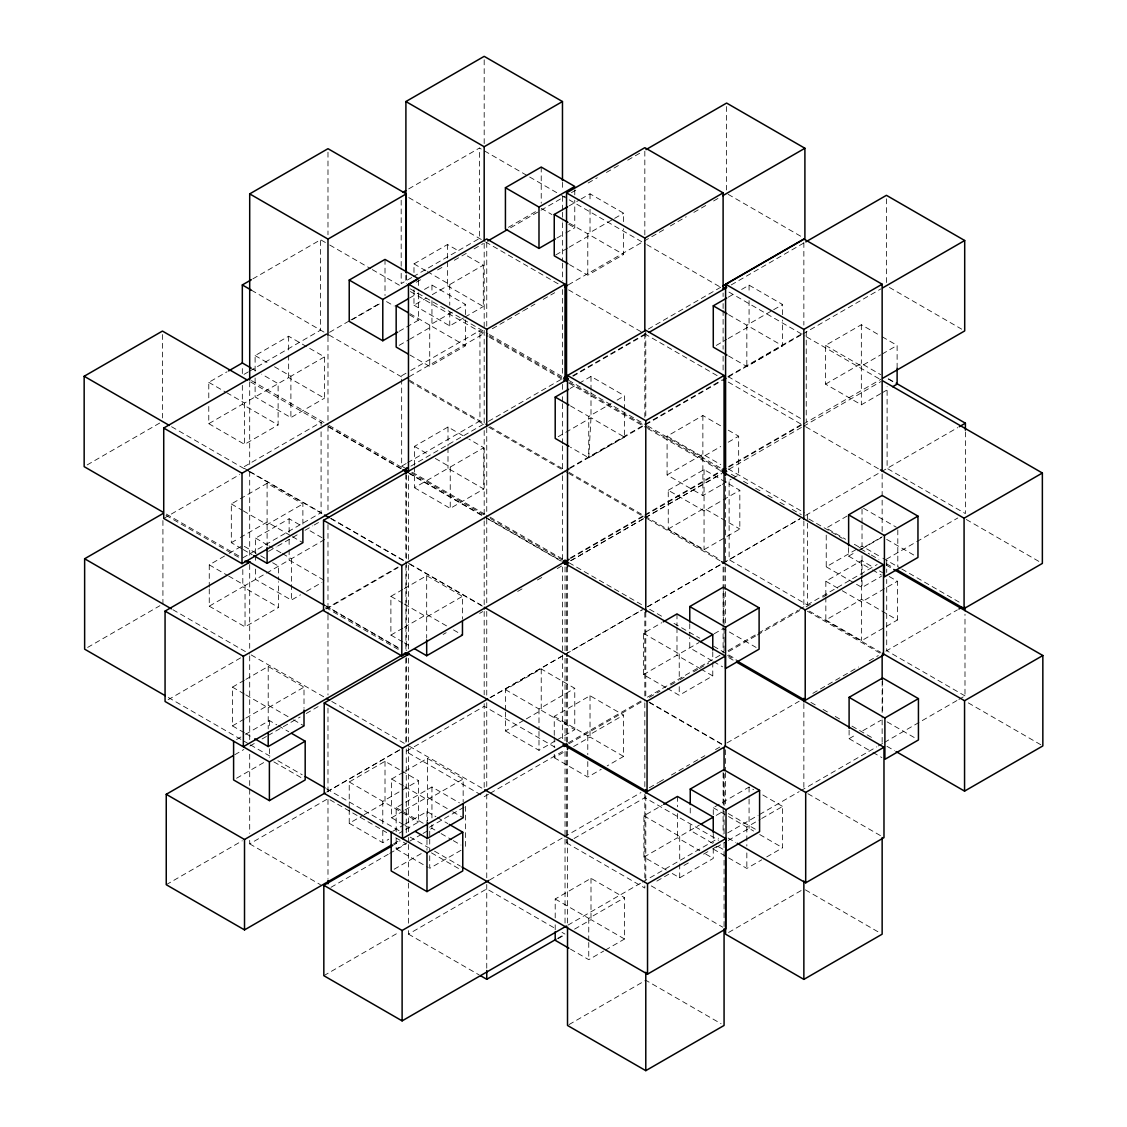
<?xml version="1.0" encoding="UTF-8"?>
<svg xmlns="http://www.w3.org/2000/svg" width="1127" height="1127" viewBox="0 0 1127 1127"><rect width="100%" height="100%" fill="white"/><g stroke="black" fill="none" stroke-linecap="round" stroke-linejoin="round"><path stroke-width="0.75" stroke-dasharray="5 3.75" d="M252.857 278.862L320.603 239.755L328.211 244.136M408.707 188.885L479.468 148.031L528.154 176.136M208.777 397.845L208.777 382.349L227.076 371.783M255.111 371.093L255.111 355.597L288.653 336.24L306.558 346.567M413.975 272.495L413.975 263.887L447.518 244.517L459.45 251.406M87.173 464.916L160.936 422.329M248.349 371.868L242.319 375.347L242.333 366.43M249.856 370.994L320.603 330.141L320.603 239.755M411.721 277.538L401.184 283.624L401.184 267.972M413.229 276.664L479.468 238.431L479.468 148.031M508.418 227.33L536.748 210.96M329.563 332.31L349.328 320.885M350.849 320.012L379.757 303.318M416.272 282.243L422.357 278.735M437.572 269.945L443.658 266.437M454.308 260.281L466.479 253.251M474.087 248.87L483.215 243.601M510.587 227.781L539.495 211.101M541.016 210.214L565.36 196.168M571.445 192.647L576.01 190.012M588.181 182.997L597.31 177.728M606.439 172.445L620.132 164.542M627.739 160.161L641.432 152.244M352.216 319.659L380.546 303.304M409.594 298.007L418.54 292.837M424.499 289.4L431.951 285.089L465.507 304.459L465.507 318.237M569.149 205.875L579.588 199.845M581.081 198.986L590.027 193.83L623.583 213.2L623.583 221.808M208.777 406.453L208.777 423.667L242.333 404.297L278.115 424.964L278.115 383.645L261.718 374.178M226.682 392.675L244.573 403.015L288.653 377.559L324.449 398.211L324.449 356.893L308.037 347.426M274.495 366.796L290.893 376.263L324.449 356.893M413.975 289.709L413.975 305.206L426.175 298.162M432.275 294.64L447.518 285.835L483.3 306.502L483.3 265.183L465.409 254.843M427.387 271.635L449.758 284.553L483.3 265.183M556.879 238.079L564.331 233.782M565.824 232.923L574.77 227.753L574.77 200.212M399.183 331.282L405.142 327.844M406.636 326.985L418.568 320.096L418.568 292.541M409.89 313.672L429.725 325.125L455.069 310.488M456.562 309.629L465.507 304.459M569.487 223.287L587.787 233.852L613.144 219.216M614.638 218.356L623.583 213.2M399.155 345.355L408.101 340.185M409.594 339.326L431.951 326.407L465.507 345.778L465.507 319.955M555.738 254.956L567.67 248.067M569.149 247.207L590.027 235.149L623.583 254.519L623.583 228.696M208.777 423.667L244.573 444.334L278.115 424.964M255.111 377.982L255.111 396.929L290.893 417.582L324.449 398.211M413.975 305.206L449.758 325.872L463.479 317.941M465 317.067L483.3 306.502M401.663 375.742L409.186 371.389M410.693 370.515L479.947 330.535L487.554 334.93M163.725 518.434L239.797 474.523M409.355 376.629L484.737 333.113M492.344 328.718L522.759 311.151M523.463 310.756L534.931 304.121M543.242 299.331L554.709 292.71M568.402 284.807L664.254 229.471M670.34 225.949L686.244 216.764M693.852 212.383L706.023 205.353M713.63 200.958L718.195 198.324M409.89 354.991L429.725 366.444L465.507 345.778M569.487 264.62L587.787 275.185L623.583 254.519M241.756 548.722L231.317 542.693L231.317 503.952L238.769 499.655M240.262 498.796L267.099 483.3L302.881 503.952L302.881 525.083M231.317 542.693L238.769 538.396M240.262 537.537L267.099 522.04L290.963 535.804M243.249 510.841L267.099 524.618L302.881 503.952M209.256 587.237L209.256 564.852L227.555 554.287M229.077 553.413L242.812 545.482M255.59 553.611L255.59 538.114L289.132 518.744L301.064 525.633M414.44 465.338L414.44 446.391L447.997 427.02L467.381 438.22M87.652 647.419L159.907 605.706M242.798 557.851L321.082 512.658L321.082 427.471M401.663 379.207L401.663 466.127L406.185 463.521M407.678 462.648L479.947 420.935L479.947 330.535M410.876 466.141L486.949 422.231M488.47 421.343L561.5 379.179M648.208 329.126L721.238 286.962M268.522 551.371L276.129 546.975M277.651 546.102L298.951 533.804M305.037 530.296L312.63 525.9M314.151 525.027L318.716 522.393M572.784 375.7L647.335 332.662M573.023 376.263L646.053 334.099M731.24 284.906L804.269 242.756M570.121 388.477L577.573 384.18M579.067 383.321L590.999 376.432L624.541 395.802L624.541 409.58M728.197 297.218L735.649 292.907M741.608 289.47L749.075 285.159L782.617 304.529L782.617 318.307M209.256 588.956L209.256 606.185L242.812 586.815L278.594 607.467L278.594 581.645M228.64 576.052L245.038 585.519L289.132 560.063L324.928 580.729M282.426 553.611L291.372 558.767L324.928 539.396L307.023 529.07M414.44 467.057L414.44 487.709L447.997 468.353L483.779 489.005L483.779 447.687L468.874 439.079M435.318 458.45L450.237 467.057L483.779 447.687M570.459 405.889L588.759 416.455L611.13 403.551M617.089 400.099L624.541 395.802M728.535 314.63L746.835 325.196L772.178 310.559M773.671 309.7L782.617 304.529M558.189 436.698L590.999 417.751L624.541 437.121L624.541 411.299M716.265 345.425L726.704 339.396M728.197 338.537L749.075 326.492L782.617 345.862L782.617 320.026M209.256 606.185L245.038 626.837L278.594 607.467M255.59 569.107L255.59 579.433L291.372 600.099L300.529 594.817M306.629 591.295L321.871 582.49M414.44 487.709L450.237 508.376L483.779 489.005M168.106 699.74L241.136 657.576M325.506 608.862L399.352 566.233M569.741 467.86L721.872 380.024M728.648 376.108L801.677 333.944M326.576 608.946L398.07 567.656M569.98 468.409L721.294 381.053M728.197 377.066L801.917 334.494M802.748 334.029L881.032 288.822M624.541 437.121L588.759 457.787L570.459 447.222M728.535 355.949L746.835 366.514L782.617 345.862M244.362 732.761L232.43 725.873L232.43 687.132L244.362 680.243M245.855 679.384L268.212 666.48L304.008 687.132L304.008 708.263M720.759 485.258L702.868 495.584L667.085 474.932L667.085 436.191L702.868 415.525L720.759 425.865M402.818 641.967L390.886 635.079L390.886 596.338L402.818 589.449M404.311 588.59L426.682 575.686L462.464 596.338L462.464 619.23M880.722 393.605L861.338 404.79L825.556 384.138L825.556 345.397L861.338 324.731L880.722 335.931M232.43 725.873L244.362 718.984M245.855 718.124L268.212 705.22L292.076 718.984M667.085 474.932L702.868 454.266L720.759 464.606M390.886 635.079L402.818 628.19M404.311 627.33L426.682 614.426L447.56 626.471M825.556 384.138L861.338 363.472L880.722 374.671M245.855 694.88L268.212 707.798L304.008 687.132M667.085 436.191L702.868 456.858L720.759 446.517M728.225 442.221L738.664 436.191L738.664 474.932L732.691 478.369M404.311 604.086L426.682 617.004L462.464 596.338M825.556 345.397L861.338 366.064L880.722 354.864M882.216 354.005L897.12 345.397L897.12 368.29M236.585 739.495L244.038 735.184M245.531 734.325L269.395 720.547L276.848 724.858M668.255 490.273L704.051 469.607L739.833 490.273L739.833 529.014L704.051 549.666L668.255 529.014L668.255 490.273L704.051 510.925L739.833 490.273M570.431 557.851L643.461 515.687M644.982 514.814L721.041 470.889M728.648 466.508L801.677 424.344M570.685 558.4L643.7 516.236M645.222 515.363L721.294 471.438M728.901 467.057L801.917 424.893M803.438 424.02L881.032 379.221M570.671 560.697L643.7 518.533M645.222 517.659L721.28 473.734M728.887 469.353L801.917 427.189M803.438 426.316L881.018 381.518M234.698 754.78L243.826 749.511M249.912 746.004L255.998 742.496M262.084 738.974L266.648 736.34M268.17 735.466L300.12 717.026M306.206 713.504L319.899 705.601M443.122 634.459L446.165 632.698M479.637 613.37L482.68 611.623M517.673 591.421L522.238 588.787M537.438 579.996L542.002 577.362M557.217 568.586L561.781 565.951M570.91 560.683L643.94 518.519M645.461 517.631L721.519 473.72M722.252 484.399L731.198 479.229M882.216 392.745L889.668 388.435M236.585 778.236L264.915 761.88M668.255 529.014L704.051 508.347L739.833 529.014M327.267 791.619L400.282 749.455M490.048 697.641L563.768 655.083M564.585 654.604L642.179 609.806M647.433 606.763L800.395 518.462M805.65 515.419L957.781 427.584M166.247 884.709L242.305 840.784M326.675 792.084L400.522 749.441M490.287 697.627L642.418 609.792M647.673 606.749L721.519 564.12M722.224 563.711L799.804 518.913M505.431 710.278L505.431 689.625L541.228 668.959L574.77 688.329L574.77 729.648L556.879 739.988M349.229 807.791L349.229 781.969L385.011 761.303L400.268 770.107M249.701 840.348L249.701 843.855L327.985 798.663L386.688 832.557M665.803 687.526L643.432 674.622L643.432 633.304L661.732 622.738M403.508 824.654L391.576 817.765L391.576 779.025L403.508 772.136M405.002 771.277L427.372 758.358L463.155 779.025L463.155 801.917M847.11 516.025L826.232 528.07L845.616 539.269M505.431 689.625L538.988 708.996L574.77 688.329M349.229 781.969L382.786 801.339L418.568 780.673L418.568 821.992L399.183 833.191M505.431 712.01L505.431 730.944L524.816 719.759M526.309 718.899L541.228 710.278L574.77 729.648M349.229 809.51L349.229 823.288L362.655 815.539M364.148 814.68L385.011 802.621L400.268 811.426M396.169 831.754L396.169 807.65L431.951 786.984L459.407 802.833M554.245 735.325L554.245 716.392L590.027 695.725L623.583 715.096L623.583 756.414L607.171 765.895M391.576 817.765L403.508 810.876M405.002 810.017L427.372 797.099L451.223 810.876M826.232 535.114L826.232 566.811L857.548 548.736M859.042 547.877L862.028 546.158L881.413 557.344M643.432 674.622L676.989 655.252L699.36 668.156M643.432 633.304L679.229 653.956L699.05 642.517M714.166 633.783L723.309 628.5L756.118 647.447M848.631 547.553L848.631 556.16L856.252 551.751M857.774 550.878L882.173 536.79M405.002 786.773L427.372 799.677L463.155 779.025M881.413 537.551L862.028 548.736L851.589 542.707M392.675 831.332L403.114 825.302M404.607 824.443L426.978 811.539L435.924 816.695M825.837 595.338L825.837 581.25L861.634 560.584L873.552 567.473M505.431 730.944L538.988 750.314L555.386 740.848M349.229 823.288L382.786 842.658L388.745 839.221M393.619 843.827L399.705 840.305M568.332 742.834L641.587 700.656M647.433 697.162L720.463 654.998M728.07 650.617L798.282 610.186M799.564 609.327L877.158 564.528M886.287 559.26L915.194 542.58M916.716 541.693L957.781 517.983M392.281 845.771L399.888 841.376M568.755 743.876L641.784 701.727M649.391 697.331L660.042 691.175M670.692 685.033L678.299 680.638M679.82 679.764L684.385 677.13M693.514 671.861L698.078 669.227M699.599 668.339L708.714 663.07M728.493 651.66L755.879 635.839M757.4 634.966L800.001 610.369M806.087 606.861L812.173 603.354M822.823 597.197L828.908 593.69M464.014 807.214L429.725 827.021L429.725 837.347M554.245 716.392L587.787 735.762L623.583 715.096M484.187 796.719L488.709 794.112M490.217 793.239L562.472 751.526M396.169 838.643L396.169 848.969L408.101 842.08M409.594 841.221L421.512 834.332M423.005 833.473L431.951 828.317L439.586 832.712M554.245 754.273L554.245 757.71L566.177 750.821M573.629 746.525L590.027 737.044L623.583 756.414M330.986 887.315L388.195 854.294M389.703 853.421L406.269 843.855L395.732 837.784M826.232 566.811L862.028 587.477L881.413 576.277M667.297 688.4L679.229 695.274L712.771 675.904L712.771 662.141M394.168 869.213L422.498 852.857M825.837 597.099L825.837 619.991L861.634 599.325L897.416 619.991L897.416 581.25L888.47 576.08M842.249 590.717L861.634 601.917L897.416 581.25M461.028 850.265L429.725 868.339L429.725 852.843M554.245 757.71L587.787 777.081L601.212 769.332M825.837 619.991L861.634 640.657L897.416 619.991M323.829 975.686L398.366 932.649M489.653 879.948L562.669 837.784M564.19 836.91L640.953 792.591M649.391 787.717L658.52 782.448M659.21 782.053L665.296 778.532M671.382 775.024L689.639 764.486M693.514 762.246L704.854 755.696M715.504 749.554L721.59 746.032M726.971 742.932L799.17 701.248M812.863 693.344L858.506 666.987M869.156 660.845L878.285 655.576M885.892 651.181L957.386 609.904M408.467 930.606L408.467 934.114L486.751 888.921L556.005 928.902M566.543 839.333L566.543 842.855L572.572 839.376M574.066 838.502L644.827 797.648L718.589 840.249M666.282 870.044L643.911 857.126L643.911 815.807L662.211 805.241M555.202 917.927L555.202 898.994L590.999 878.327L624.541 897.698L624.541 939.016L605.157 950.216M713.278 814.61L713.278 807.721L749.075 787.069L753.639 789.703M643.911 857.126L677.468 837.755L699.825 850.674M643.911 815.807L679.708 836.459L699.388 825.091M716.166 815.413L723.788 811.003M849.096 730.057L849.096 738.664L856.731 734.255M862.831 730.733L881.131 720.167M567.938 925.14L640.953 882.99M642.475 882.103L718.547 838.192M727.676 832.923L758.105 815.356M759.626 814.469L799.17 791.633M800.691 790.76L876.764 746.849M878.285 745.961L882.85 743.327M884.371 742.454L957.386 700.29M958.908 699.416L964.994 695.894L964.994 614.201M555.202 898.994L588.759 918.364L624.541 897.698M728.535 816.526L746.835 827.091L760.246 819.343M761.739 818.484L782.617 806.439L782.617 847.758L763.233 858.943M557.513 938.467L565.036 934.114L562.021 932.381M656.872 881.089L670.424 873.27M683.976 865.451L689.992 861.972M703.544 854.153L711.067 849.8M712.574 848.941L717.096 846.321M558.189 938.594L565.641 934.283M574.587 929.127L590.999 919.646L624.541 939.016M716.265 847.335L726.704 841.306M728.197 840.446L749.075 828.387L753.639 831.036M672.241 873.481L679.708 877.792L713.25 858.422L713.25 849.814M570.459 949.117L588.759 959.683L603.663 951.075M728.535 857.858L746.835 868.424L761.739 859.816M569.008 1024.584L645.785 980.265L721.069 1023.71M728.591 932.452L803.861 888.992M728.127 194.323L801.889 236.909M889.428 287.455L961.697 329.169M882.216 336.79L897.12 345.397M888.611 378.869L894.641 382.349M888.175 378.968L894.134 382.419M529.676 177.024L560.105 194.591M561.626 195.464L567.698 198.972M569.22 199.859L645.292 243.77M646.813 244.644L721.365 287.681M728.972 292.076L805.03 336.001M806.552 336.874L881.103 379.912M541.228 208.382L551.892 214.553M568.67 224.231L574.77 227.753M727.957 376.517L801.72 419.103M408.791 197.619L484.864 241.544M485.554 241.939L559.401 284.582M568.529 289.85L643.08 332.888M644.602 333.761L718.322 376.319M728.267 382.067L805.03 426.386M805.861 426.865L879.581 469.424M966.29 519.491L1042.362 563.415M728.225 430.162L738.664 436.191M863.507 508.277L896.317 527.211M413.975 263.887L425.893 270.776M886.653 539.368L914.983 555.724M728.225 468.902L804.41 512.785M882.892 558.203L900.262 568.135M901.769 568.994L961.993 603.762M410.313 288.892L487.906 333.691M489.428 334.564L562.443 376.728M568.529 380.236L646.123 425.034M647.645 425.907L720.66 468.071M731.31 474.228L737.396 477.735M743.482 481.243L749.568 484.765M755.653 488.273L761.739 491.781M767.825 495.302L773.911 498.81M779.997 502.332L786.082 505.84M792.168 509.348L801.297 514.63M808.904 519.012L842.376 538.34M860.619 548.877L869.748 554.146M871.27 555.033L878.877 559.415M886.484 563.81L892.57 567.318M489.076 335.804L562.091 377.968M569.698 382.363L721.829 470.198M886.146 565.05L892.218 568.572M329.732 245.024L370.811 268.733M372.333 269.621L401.24 286.3M410.369 291.569L487.949 336.367M489.47 337.241L562.5 379.405M568.586 382.912L646.165 427.711M647.687 428.598L720.716 470.748M879.525 570.924L882.511 572.643M848.631 556.16L870.988 569.065M872.481 569.924L881.427 575.094M386.547 301.613L394.168 306.009M409.411 314.813L418.568 320.096M825.837 581.25L840.756 589.858M964.994 695.894L886.71 650.702L886.71 579.433M409.27 380.123L488.371 425.795M489.893 426.682L563.613 469.241M569.008 472.354L720.308 559.71M809.383 611.13L880.877 652.406M968.29 702.882L1042.841 745.919M251.448 290.217L328.211 334.536M329.042 335.015L402.762 377.573M409.664 381.56L483.384 424.132M488.78 427.232L567.064 472.438M568.586 473.312L646.997 518.589M647.687 518.983L720.026 560.739M807.425 611.214L883.498 655.125M414.44 446.391L429.359 454.998M255.111 355.597L268.522 363.345M887.132 721.872L915.462 738.227M252.772 369.008L255.744 370.727M401.663 466.127L404.706 467.888M412.313 472.283L488.371 516.194M489.893 517.068L562.922 559.231M569.008 562.753L643.559 605.791M649.645 609.298L663.324 617.202M673.974 623.358L699.839 638.276M713.532 646.194L727.225 654.097M728.746 654.97L736.354 659.365M810.905 702.403L816.99 705.911M823.076 709.432L829.148 712.94M835.234 716.448L841.32 719.97M851.97 726.112L873.27 738.41M886.963 746.313L894.57 750.709M251.448 380.616L327.52 424.527M329.042 425.4L402.057 467.564M411.186 472.833L484.216 514.997M490.301 518.505L561.809 559.795M727.633 655.534L735.241 659.915M328.69 426.654L401.719 468.804M409.326 473.199L561.457 561.035M728.803 657.647L733.367 660.281M250.687 382.011L322.181 423.287M328.267 426.795L401.297 468.959M408.904 473.354L486.484 518.152M488.005 519.026L561.035 561.19M849.096 738.664L871.467 751.582M872.96 752.442L881.906 757.598M712.137 660.788L689.766 647.87L689.766 637.544M713.616 661.648L722.576 666.818M208.777 382.349L225.189 391.816M700.839 669.029L712.771 675.904M248.884 470.973L242.798 467.451L321.082 422.259L321.082 425.738M250.405 471.847L321.913 513.123M331.042 518.392L407.805 562.711M409.326 563.599L483.863 606.636M648.997 701.966L722.717 744.524M807.904 793.718L880.934 835.882M171.572 426.724L248.461 471.114M249.166 471.523L323.012 514.151M330.62 518.547L404.339 561.105M409.735 564.218L483.441 606.791M649.279 702.53L722.294 744.679M762.796 794.986L782.617 806.439M292.457 536.663L302.881 542.693M453.519 629.923L462.464 635.079M231.317 503.952L241.756 509.982M390.886 596.338L402.818 603.227M255.59 538.114L267.508 545.003M269.001 545.862L280.933 552.751M728.267 813.595L756.597 829.951M713.278 807.721L727.014 815.652M759.739 834.558L782.617 847.758M244.305 546.341L259.21 554.963M260.703 555.822L265.169 558.4M272.635 562.711L278.594 566.148L278.594 579.926M243.249 549.582L252.194 554.752M404.311 642.827L411.764 647.137M324.956 605.284L399.493 648.321M728.098 838.037L735.706 842.433M166.317 514.081L239.347 556.245M326.055 606.312L400.606 649.349M165.965 515.321L238.994 557.485M325.703 607.552L400.254 650.589M805.368 889.865L879.145 932.452M554.949 747.173L484.187 706.319L405.903 751.526L481.173 794.972M712.602 843.292L690.245 830.374L690.245 821.766M718.575 846.743L724.534 850.181M713.278 849.054L727.014 856.971M209.256 564.852L227.147 575.193M705.798 854.111L713.25 858.422M172.882 609.707L249.645 654.026M251.166 654.914L325.013 697.543M331.789 701.459L408.678 745.849M409.383 746.257L483.92 789.294M651.265 885.907L722.773 927.197M566.543 842.855L644.827 888.048L644.827 884.54M401.79 770.995L418.568 780.673M293.569 719.857L304.008 725.873M452.716 811.736L463.155 817.765M232.43 687.132L244.362 694.021M391.576 779.025L403.508 785.913M278.341 725.718L288.78 731.747M437.417 817.554L447.842 823.583M396.169 807.65L423.625 823.499M441.108 833.6L451.786 839.756M453.308 840.643L460.929 845.039M401.79 812.313L418.568 821.992M245.855 733.621L253.307 737.931M405.002 825.513L412.454 829.81M168.317 697.472L248.94 744.017M250.462 744.905L271.762 757.189M277.848 760.711L302.191 774.756M326.534 788.815L399.55 830.979M410.2 837.122L428.457 847.659M434.543 851.181L460.408 866.114M273.861 761.88L302.191 778.236M431.444 852.857L459.774 869.213M396.169 848.969L428.19 867.466M408.467 934.114L479.229 974.968M249.701 843.855L320.448 884.709M965.388 431.895L965.388 513.588L887.104 468.395L887.104 386.688M897.81 529.831L897.81 566.811M886.71 560.316L886.71 572.474M886.428 198.803L886.428 283.976M882.652 679.694L882.652 714.124M882.145 473.932L882.145 531.916M882.145 681.229L882.145 718.124M882.145 719.871L882.145 744.468M862.028 509.179L862.028 523.266M862.028 525.027L862.028 546.158M862.028 555.78L862.028 578.672M862.028 580.433L862.028 587.477M861.634 560.584L861.634 574.671M861.634 576.432L861.634 599.325M861.634 601.917L861.634 640.657M861.338 324.731L861.338 363.472M861.338 366.064L861.338 404.79M807.411 514.532L807.411 521.477M807.411 523.224L807.411 604.917L729.127 559.725L729.127 479.764M806.242 331.31L806.242 421.709M803.861 242.53L803.861 325.097M803.861 520.885L803.861 607.918M803.861 703.586L803.861 787.914M749.075 285.159L749.075 293.781M749.075 300.655L749.075 326.492M749.075 787.069L749.075 797.395M749.075 799.113L749.075 828.387M746.835 325.196L746.835 366.514M746.835 827.091L746.835 846.039M746.835 852.928L746.835 868.424M726.619 106.544L726.619 189.984M725.591 477.454L725.591 565.289M725.591 567.036L725.591 589.886M725.591 591.633L725.591 623.259M725.591 749.737L725.591 770.812M725.591 772.573L725.591 805.946M724.069 566.966L724.069 626.682M724.069 628.443L724.069 653.04M724.069 774.249L724.069 809.383M724.069 811.144L724.069 833.98M724.069 842.757L724.069 927.084M723.788 773.136L723.788 805.847M723.309 590.618L723.309 623.344M723.111 293.006L723.111 296.528M723.111 303.543L723.111 308.812M723.111 310.573L723.111 349.215M723.111 356.245L723.111 372.065M723.111 567.05L723.111 623.259M723.111 625.02L723.111 653.125M723.111 772.587L723.111 805.96M723.111 807.721L723.111 834.065M713.278 833.557L713.25 842.926M712.771 651.8L712.771 660.408M704.051 469.607L704.051 508.347M704.051 510.925L704.051 549.666M702.868 415.525L702.868 454.266M702.868 456.858L702.868 495.584M690.245 808.003L690.245 814.877M689.766 623.766L689.766 635.825M679.708 836.459L679.708 862.296M679.708 864.015L679.708 877.792M679.229 653.956L679.229 679.778M679.229 686.667L679.229 695.274M677.468 796.437L677.468 806.763M677.468 813.652L677.468 837.755M676.989 613.933L676.989 625.978M676.989 627.697L676.989 655.252M645.785 332.042L645.785 418.117M645.785 612.158L645.785 697.43M645.785 795.803L645.785 880.934M644.827 151.187L644.827 235.515M644.827 333.888L644.827 417.258M644.827 612.243L644.827 701.036M644.827 702.797L644.827 787.914M644.827 794.141L644.827 882.779M590.999 376.432L590.999 390.21M590.999 391.928L590.999 417.751L588.759 457.787L588.759 416.455M590.999 878.327L590.999 919.646M590.027 193.83L590.027 202.437M590.027 209.326L590.027 235.149M590.027 695.725L590.027 737.044M588.759 918.364L588.759 940.749M588.759 942.468L588.759 959.683M587.787 233.852L587.787 275.185M587.787 735.762L587.787 754.696M587.787 761.584L587.787 777.081M574.77 189.871L574.77 198.479M567.515 566.966L567.515 656.548M567.515 658.309L567.515 742.623M567.515 751.413L567.515 837.488M567.515 839.249L567.515 923.562M566.543 567.05L566.543 656.647M566.543 658.393L566.543 742.721M566.543 751.498L566.543 837.586M565.036 566.966L565.036 651.293M565.036 658.309L565.036 740.876M565.036 751.413L565.036 837.502M565.036 839.249L565.036 923.577M562.472 182.349L562.472 189.378M562.472 196.408L562.472 210.467M562.472 212.214L562.472 221.005M562.472 222.752L562.472 261.408M562.472 263.154L562.472 280.722M562.472 289.512L562.472 375.587M562.472 384.377L562.472 389.646M562.472 396.676L562.472 401.945M562.472 403.691L562.472 444.094M562.472 445.855L562.472 473.96M562.472 475.721L562.472 560.034M562.472 567.064L562.472 653.139M562.472 654.9L562.472 739.227M555.202 924.816L555.202 929.986M554.245 737.044L554.245 747.384M541.228 167.064L541.228 203.212M541.228 668.959L541.228 710.278M538.988 708.996L538.988 729.648M538.988 731.381L538.988 750.314M486.751 242.46L486.751 326.774M486.751 427.711L486.751 518.251M486.751 519.054L486.751 605.143M486.751 611.355L486.751 696.486M486.751 702.713L486.751 787.829M486.751 794.056L486.751 882.695M486.751 884.456L486.751 968.769M484.187 59.858L484.187 144.186M484.187 243.362L484.187 329.436M484.187 330.394L484.187 424.301M484.187 430.528L484.187 519.167M484.187 520.913L484.187 609.707M484.187 611.468L484.187 694.824M484.187 703.614L484.187 787.928M465.507 806.354L465.507 847.687M450.237 467.057L450.237 508.376M449.758 284.553L449.758 305.206M449.758 312.094L449.758 325.872M447.997 427.02L447.997 445.968M447.997 447.687L447.997 468.353M447.518 244.517L447.518 260.013M447.518 261.732L447.518 285.835M431.951 285.089L431.951 293.696M431.951 300.585L431.951 326.407M431.951 786.984L431.951 817.977M431.951 824.865L431.951 828.317M429.725 325.125L429.725 366.444M429.725 839.08L429.725 851.124M427.372 758.358L427.372 797.099M427.372 799.677L427.372 820.808M426.978 811.539L426.978 822.104M426.978 839.714L426.978 850.279M426.682 575.686L426.682 614.426M426.682 617.004L426.682 638.136M418.568 280.496L418.568 290.822M408.467 475.622L408.467 563.458M408.467 565.205L408.467 649.532M408.467 658.309L408.467 746.144M408.467 747.905L408.467 835.741M408.467 837.502L408.467 842.771M408.467 844.517L408.467 881.413M408.467 883.174L408.467 923.577M406.269 274.692L406.269 283.483M406.269 474.96L406.269 650.631M406.269 657.647L406.269 741.975M406.269 749.004L406.269 833.318M405.903 275.453L405.903 282.483M405.903 473.96L405.903 563.556M405.903 565.317L405.903 651.392M405.903 658.422L405.903 742.735M401.184 200.183L401.184 266.24M385.011 259.407L385.011 295.556M385.011 761.303L385.011 802.621M382.786 801.339L382.786 823.724M382.786 830.599L382.786 842.658M327.985 152.201L327.985 234.768M327.985 336.663L327.985 425.288M327.985 426.245L327.985 511.376M327.985 524.618L327.985 614.215M327.985 615.018L327.985 695.021M327.985 708.122L327.985 793.394M327.985 799.466L327.985 878.525M291.372 558.767L291.372 582.87M291.372 584.603L291.372 600.099M290.893 376.263L290.893 417.582M289.132 518.744L289.132 532.522M289.132 539.396L289.132 548.018M289.132 549.737L289.132 560.063M288.653 336.24L288.653 353.455M288.653 355.174L288.653 377.559M269.395 720.547L269.395 727.591M269.395 748.722L269.395 757.527M268.212 666.48L268.212 705.22M268.212 707.798L268.212 728.93M267.099 483.3L267.099 522.04M267.099 524.618L267.099 545.75M255.59 555.329L255.59 562.218M249.701 381.856L249.701 464.423M249.701 471.438L249.701 555.766M249.701 564.542L249.701 648.87M249.701 655.9L249.701 743.735M249.701 754.273L249.701 833.318M245.038 585.519L245.038 626.837M244.573 403.015L244.573 444.334M242.812 569.586L242.812 586.815M242.333 385.364L242.333 404.297M162.922 520.519L162.922 603.959M162.443 334.536L162.443 417.976"/><path stroke-width="1.5" d="M405.903 271.945L405.903 101.543L484.187 56.35L562.472 101.543L562.472 180.602M249.701 380.095L249.701 193.886L327.985 148.694L406.269 193.886L406.269 272.945M163.274 512.32L84.159 466.648L84.159 376.263L162.443 331.07L247.644 380.25M242.319 363.176L242.319 284.948L251.363 279.735M402.691 192.365L405.706 190.618M405.903 101.543L484.187 146.735L562.472 101.543M249.701 193.886L327.985 239.079L406.269 193.886M505.431 187.716L541.228 167.064L574.77 186.434L538.988 207.086L505.431 187.716L505.431 229.049L538.988 248.419L555.386 238.952M397.69 332.155L382.786 340.763L349.229 321.392L349.229 280.06L385.011 259.407L418.568 278.778M228.612 370.91L242.333 362.979L251.279 368.149M408.467 472.1L408.467 284.145L486.751 238.938L565.036 284.145L565.036 380.757M566.543 380.841L566.543 192.872L644.827 147.679L723.111 192.872L723.111 289.498M349.229 280.06L382.786 299.43L417.075 279.637M407.833 467.902L242.009 563.641L163.725 518.434L163.725 428.049L326.52 334.071M487.78 240.967L507.544 229.542M645.996 149.609L726.619 103.064L804.903 148.257L804.903 238.656L722.759 286.089M408.368 354.117L396.169 347.074L396.169 305.755L408.101 298.866M567.966 263.732L554.245 255.815L554.245 214.482L567.67 206.734M165.275 695.711L84.638 649.166L84.638 558.767L162.922 513.574M408.467 284.145L486.751 329.338L565.036 284.145M566.543 192.872L644.827 238.079L723.111 192.872M163.725 428.049L242.009 473.241L407.833 377.503M564.542 287.033L567.585 285.272M722.759 195.689L804.903 148.257M567.515 566.966L567.515 375.474L645.785 330.281L724.069 375.474L724.069 563.444M725.591 475.693L725.591 284.215L803.861 239.023L882.145 284.215L882.145 470.424M564.542 377.432L567.585 375.671M233.599 741.214L233.599 779.954L269.395 800.621L269.395 761.88L165.063 701.487L165.063 611.102L250.264 561.908M405.438 472.326L408.481 470.565M563.655 380.982L566.698 379.221M723.393 288.751L726.436 286.991M569.163 559.274L401.818 655.9L323.534 610.693L323.534 520.308L568.459 378.897M649.096 332.338L726.676 287.54M805.791 241.868L886.428 195.323L964.698 240.516L964.698 330.915L882.554 378.348M253.688 555.611L267.099 563.359L302.881 542.693L302.881 528.605M568.938 446.334L555.202 438.417L555.202 397.084L568.628 389.336M727.014 355.075L713.278 347.144L713.278 305.826L726.704 298.077M567.515 375.474L645.785 420.681L724.069 375.474M725.591 284.215L803.861 329.408L882.145 284.215M165.063 611.102L243.347 656.294L323.984 609.749M323.534 520.308L401.818 565.5L569.163 468.888M722.816 380.179L725.858 378.418M882.554 287.949L964.698 240.516M406.129 652.702L243.347 746.694L243.347 656.294M722.816 470.565L725.858 468.804M449.335 824.443L462.76 832.191L462.76 870.932L426.978 891.598L426.978 852.857L324.224 793.38L324.224 702.98L409.411 653.801M564.585 564.204L567.628 562.443M722.801 472.861L725.844 471.1M392.097 844.701L244.517 929.902L166.247 884.709L166.247 794.31L233.176 755.668M564.824 564.19L567.867 562.429M254.801 738.791L268.212 746.539L304.008 725.873L304.008 710.024M414.75 648.856L426.682 655.745L462.464 635.079L462.464 620.991M892.654 386.716L897.12 384.138L897.12 368.29M269.395 761.88L305.178 741.214L305.178 779.954L269.395 800.621M324.224 702.98L402.494 748.173L487.695 698.994M959.302 426.71L965.388 423.203L965.388 430.148M166.247 794.31L244.517 839.502L325.154 792.957M663.268 621.85L676.989 613.933L712.771 634.586L712.771 650.082M689.766 606.551L723.309 587.181L759.105 607.847L759.105 649.166L725.549 668.536L725.549 627.218L689.766 606.551L689.766 622.048M848.631 514.828L882.173 495.457L917.956 516.124L917.956 557.442L884.413 576.813L884.413 535.494L848.631 514.828L848.631 545.82M700.571 641.629L712.771 634.586M725.549 627.218L759.105 607.847M884.413 535.494L917.956 516.124M566.811 743.707L402.494 838.573L402.494 748.173M566.416 926.028L402.114 1020.879L323.829 975.686L323.829 885.287L392.281 845.771M564.19 746.511L567.233 744.764M484.272 607.256L647.053 701.248L725.337 656.041L725.337 746.44L647.053 791.633L406.692 652.857M721.548 561.626L805.213 609.932L883.498 564.74L883.498 655.125L805.213 700.318L736.762 660.802M880.398 469.903L964.078 518.209L1042.362 473.016L1042.362 563.415L964.078 608.608L897.134 569.952M415.44 831.529L427.372 838.418L463.155 817.765L463.155 803.678M426.978 852.857L462.76 832.191M323.829 885.287L402.114 930.493L488.822 880.426M958.908 609.017L961.951 607.256M663.747 804.354L677.468 796.437L713.25 817.089L713.25 832.585M690.245 789.055L723.788 769.685L759.584 790.351L759.584 831.67L726.027 851.04L726.027 809.721L690.245 789.055L690.245 804.551M849.096 697.345L882.652 677.975L918.435 698.627L918.435 739.96L884.892 759.33L884.892 717.998L849.096 697.345L849.096 728.338M701.05 824.133L713.25 817.089M726.027 809.721L759.584 790.351M884.892 717.998L918.435 698.627M484.751 789.773L647.532 883.751L725.816 838.558L725.816 928.944L647.532 974.137L461.929 866.987M725.055 745.891L805.692 792.436L883.977 747.243L883.977 837.629L805.692 882.835L737.227 843.306M882.399 653.294L964.557 700.712L1042.841 655.52L1042.841 745.919L964.557 791.112L896.092 751.582M480.736 975.827L486.751 979.307L556.005 939.326M567.515 927.084L567.515 1025.457L645.785 1070.65L724.069 1025.457L724.069 928.831M725.591 849.871L725.591 934.184L803.861 979.391L882.145 934.184L882.145 837.572M896.148 383.222L965.388 423.203M882.624 380.785L1042.362 473.016M713.278 305.826L727.014 313.757M554.245 214.482L567.966 222.413M563.965 377.601L567.008 379.362M723.703 469.832L726.746 471.579M563.613 378.855L566.656 380.602M893.739 569.445L1042.841 655.52M722.238 471.635L883.498 564.74M555.202 397.084L568.938 405.016M396.169 305.755L408.368 312.799M242.319 284.948L251.448 290.217M405.1 469.325L408.143 471.072M563.317 560.668L567.881 563.303M404.762 470.565L407.805 472.326M736.41 662.042L883.977 747.243M402.818 469.846L407.382 472.481M562.556 562.063L725.337 656.041M84.159 376.263L169.36 425.442M324.534 515.039L329.098 517.673M246.94 560.64L324.534 605.424M245.08 561.007L248.123 562.753M404.818 653.223L407.861 654.984M563.035 744.567L725.816 838.558M84.638 558.767L171.36 608.834M326.534 698.416L329.577 700.177M291.752 733.466L305.178 741.214M305.234 776.517L325.013 787.942M568.938 948.244L555.202 940.312L555.202 931.705M426.978 891.598L391.182 870.932L391.182 832.191M964.994 607.242L964.994 610.721M964.557 700.712L964.557 791.112M964.078 518.209L964.078 608.608M882.145 654.872L882.145 679.468M805.692 792.436L805.692 882.835M805.213 609.932L805.213 700.318M803.861 329.408L803.861 519.138M803.861 698.317L803.861 701.825M803.861 881.018L803.861 979.391M724.069 747.891L724.069 770.741M723.111 468.677L723.111 472.185M647.532 883.751L647.532 974.137M647.053 701.248L647.053 791.633M645.785 420.681L645.785 612.158M645.785 789.576L645.785 793.098M645.785 972.277L645.785 1070.65M644.827 238.079L644.827 331.183M567.515 746.144L567.515 749.652M565.036 559.936L565.036 563.458M538.988 207.086L538.988 248.419M486.751 329.338L486.751 425.95M486.751 970.53L486.751 979.307M484.187 146.735L484.187 239.854M427.372 822.569L427.372 838.418M426.682 639.897L426.682 655.745M406.269 467.93L406.269 473.199M405.903 468.691L405.903 472.213M402.114 930.493L402.114 1020.879M401.818 565.5L401.818 655.9M382.786 299.43L382.786 340.763M327.985 239.079L327.985 335.705M327.985 880.272L327.985 883.793M268.212 732.451L268.212 746.539M267.099 547.511L267.099 563.359M244.517 839.502L244.517 929.902M242.009 473.241L242.009 563.641"/></g></svg>
